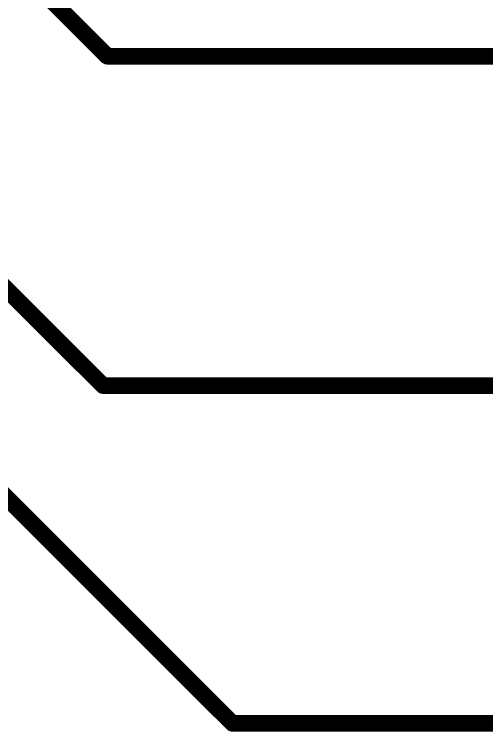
# Model space of a CAD drawing. Extents: x 0 to 132, y 0 to 57.
# Drawn here: x 35.39 to 41.04, y 8.4 to 17 of the extents above; entities that cross this region are included whole.
import ezdxf

# ---------------------------------------------------------------- set-up
doc = ezdxf.new("R2010")
doc.units = 0
doc.layers.add('1', color=22, linetype='CONTINUOUS')

msp = doc.modelspace()

# ---------------------------------------------------------------- linework, layer by layer
at = {"layer": '1', "const_width": 0.2}
for points in [[(35.795, 17.205), (36.5, 16.5)], [(32.295, 16.705), (36.45, 12.55)], [(36.5, 16.5), (42, 16.5)], [(32.295, 14.205), (38, 8.5)], [(36.45, 12.55), (42, 12.55)], [(38, 8.5), (42, 8.5)]]:
    msp.add_lwpolyline(points, dxfattribs=at)
at = {"layer": '1', "const_width": 0.1}
for points in [[(36.5, 16.55, 1), (36.5, 16.45)], [(36.4646, 16.4646, 1), (36.5354, 16.5354)], [(36.45, 12.6, 1), (36.45, 12.5)], [(36.4146, 12.5146, 1), (36.4854, 12.5854)], [(38, 8.55, 1), (38, 8.45)], [(37.9646, 8.4646, 1), (38.0354, 8.5354)]]:
    msp.add_lwpolyline(points, format="xyb", dxfattribs=at)

doc.saveas('drawing.dxf')
